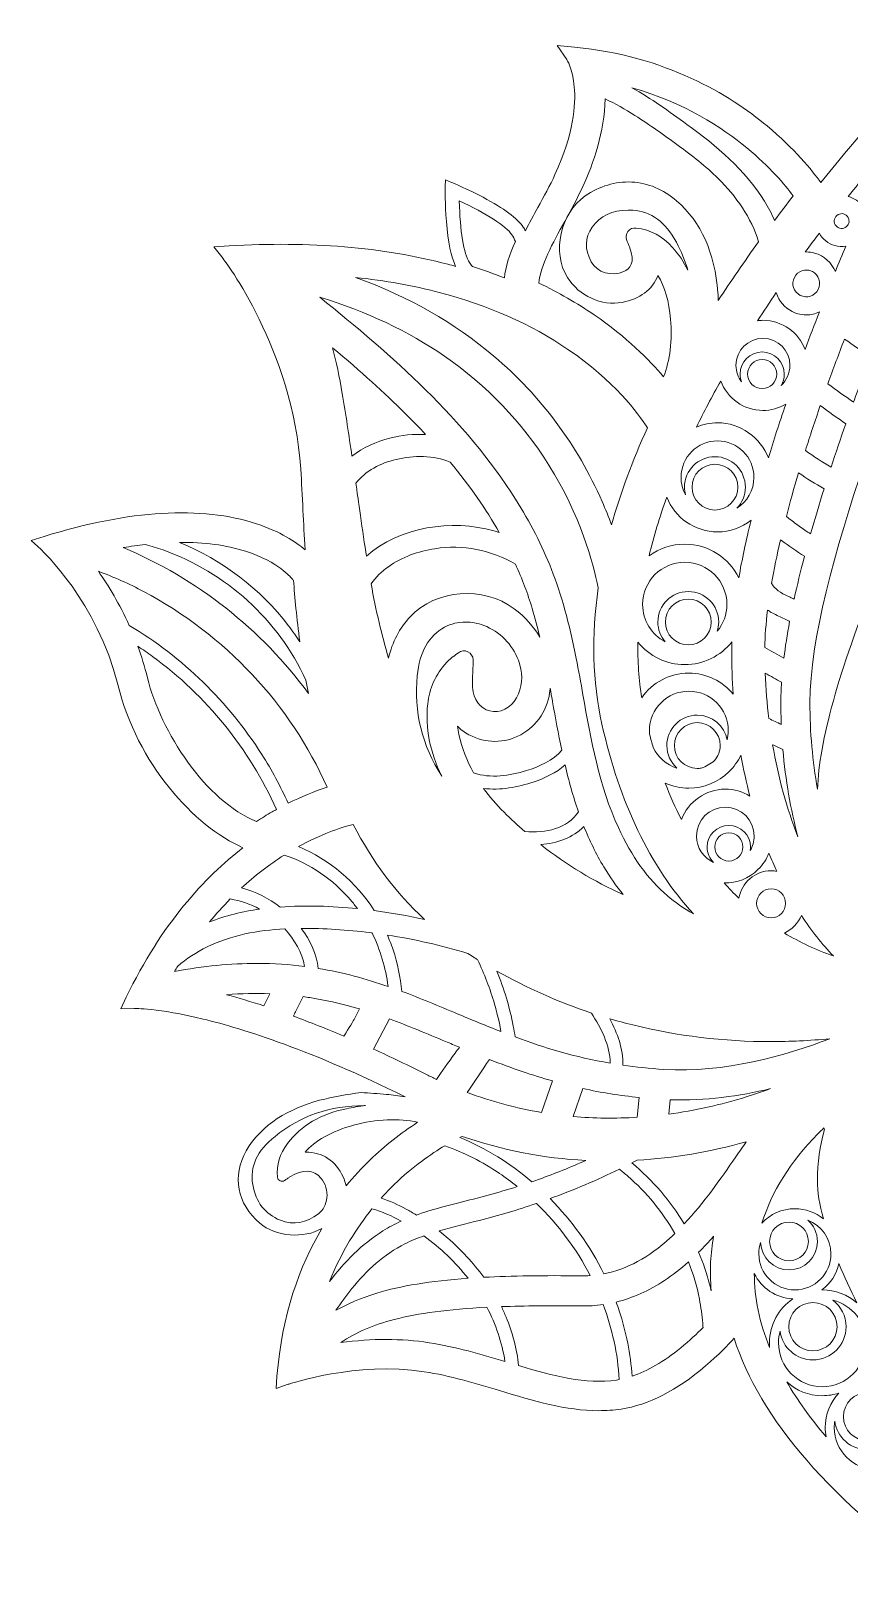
# Model space of a CAD drawing. Header units: millimetres. Extents: x -1177 to 2110, y 103 to 651.
# Drawn here: x 800 to 1084, y 112 to 649 of the extents above; entities that cross this region are included whole.
import ezdxf

# ---------------------------------------------------------------- set-up
doc = ezdxf.new("R2010")
doc.units = ezdxf.units.MM
doc.header["$MEASUREMENT"] = 0
doc.layers.add('Layer 5', color=7, linetype='Continuous')

msp = doc.modelspace()

# ---------------------------------------------------------------- linework, layer by layer
at = {"layer": 'Layer 5', "lineweight": 0}
for points, knots in [([(1430.83, 474.38), (1401.24, 483.54), (1376.53, 485.01), (1357.38, 478.74), (1349.21, 476.07), (1343.82, 472.49), (1340.6, 469.78), (1340.88, 474.47), (1341.09, 479.01), (1341.3, 483.34), (1341.55, 488.42), (1341.78, 493.22), (1342.07, 497.59), (1344.82, 539.12), (1368.72, 570.18), (1368.96, 570.49), (1368.96, 570.49), (1372.1, 574.5), (1372.1, 574.5), (1372.1, 574.5), (1366.8, 574.83), (1366.8, 574.83), (1339.03, 576.55), (1313.58, 574.43), (1291.15, 568.52), (1290.21, 568.27), (1289.27, 568.01), (1288.33, 567.75), (1289.82, 571.02), (1290.65, 576.42), (1290.8, 583.84), (1290.93, 589.98), (1290.54, 595.27), (1290.49, 595.86), (1290.49, 595.86), (1290.31, 598.21), (1290.31, 598.21), (1290.31, 598.21), (1288.18, 597.19), (1288.18, 597.19), (1287.66, 596.93), (1282.89, 594.63), (1277.63, 591.44), (1270.62, 587.18), (1266.14, 583.44), (1264.35, 580.32), (1264.33, 580.28), (1264.31, 580.25), (1264.29, 580.21), (1262.95, 582.84), (1261.5, 585.48), (1260.06, 588.09), (1257.98, 591.88), (1255.83, 595.79), (1254.12, 599.52), (1247.65, 613.67), (1246.91, 623.79), (1247.42, 629.78), (1247.98, 636.2), (1250.05, 639.36), (1250.06, 639.37), (1250.06, 639.37), (1253.4, 644.16), (1253.4, 644.16), (1253.4, 644.16), (1247.32, 643.59), (1247.32, 643.59), (1215.8, 640.62), (1193.69, 627.13), (1180.7, 616.34), (1171.23, 608.48), (1165.16, 600.98), (1162.11, 596.76), (1151.02, 610.61), (1140.46, 622.75), (1131.92, 632.56), (1127.89, 637.19), (1117.97, 649.17), (1117.89, 649.07), (1117.81, 649.17), (1107.9, 637.19), (1103.86, 632.56), (1095.33, 622.75), (1084.77, 610.61), (1073.68, 596.76), (1070.62, 600.98), (1064.55, 608.48), (1055.09, 616.34), (1042.09, 627.13), (1019.99, 640.62), (988.46, 643.59), (988.46, 643.59), (982.39, 644.16), (982.39, 644.16), (982.39, 644.16), (985.73, 639.37), (985.73, 639.37), (985.73, 639.36), (987.81, 636.2), (988.36, 629.78), (988.88, 623.79), (988.14, 613.67), (981.66, 599.52), (979.95, 595.79), (977.8, 591.88), (975.72, 588.09), (974.27, 585.45), (972.8, 582.79), (971.46, 580.13), (971.22, 580.54), (970.98, 580.96), (970.71, 581.36), (968.73, 584.37), (964.05, 587.84), (956.79, 591.68), (951.37, 594.55), (946.46, 596.58), (945.92, 596.8), (945.92, 596.8), (943.74, 597.7), (943.74, 597.7), (943.74, 597.7), (943.7, 595.34), (943.7, 595.34), (943.68, 594.76), (943.6, 589.46), (944.09, 583.33), (944.66, 576.22), (945.74, 571.01), (947.31, 567.79), (946.42, 568.04), (945.53, 568.28), (944.63, 568.52), (922.21, 574.43), (896.76, 576.55), (868.99, 574.83), (868.99, 574.83), (863.69, 574.5), (863.69, 574.5), (863.69, 574.5), (866.82, 570.49), (866.82, 570.49), (867.06, 570.18), (890.96, 539.12), (893.71, 497.59), (894, 493.22), (894.24, 488.42), (894.48, 483.34), (894.69, 479.01), (894.91, 474.47), (895.18, 469.78), (891.96, 472.49), (886.57, 476.07), (878.4, 478.74), (859.26, 485.01), (834.55, 483.54), (804.96, 474.38), (804.96, 474.38), (800.39, 472.96), (800.39, 472.96), (800.39, 472.96), (803.84, 469.82), (803.84, 469.82), (804.03, 469.65), (823.38, 451.68), (830.39, 423.14), (837.1, 395.79), (856.85, 374.01), (873.72, 366.7), (860.57, 356.55), (845.51, 340.37), (833.35, 314.96), (833.35, 314.96), (831.44, 310.96), (831.44, 310.96), (831.44, 310.96), (836.12, 311.11), (836.12, 311.11), (836.19, 311.1), (844.14, 311.28), (859.9, 307.45), (874.08, 304.01), (897.61, 296.55), (929.78, 280.52), (927.67, 280.93), (925.53, 281.18), (923.43, 281.37), (920.48, 281.65), (917.51, 281.78), (914.56, 282.05), (909.73, 281.24), (904.87, 280.62), (900.24, 279.33), (889.57, 276.36), (880.33, 271.29), (874.83, 261.82), (869.81, 253.19), (871.69, 243.56), (879.51, 236.85), (885.07, 232.09), (894.73, 231.45), (901, 234.97), (893.4, 222.04), (887.15, 205.23), (885.48, 183.86), (885.48, 183.86), (885.15, 179.63), (885.15, 179.63), (885.15, 179.63), (889.41, 181.1), (889.41, 181.1), (889.64, 181.18), (913.12, 189.12), (936.43, 185.47), (945.42, 184.07), (954.11, 181.44), (962.51, 178.91), (974.26, 175.36), (985.48, 171.98), (996.8, 171.98), (999.38, 171.98), (1001.98, 172.15), (1004.58, 172.55), (1014.02, 173.96), (1023.85, 178.98), (1033.81, 187.45), (1038.21, 191.19), (1041.6, 194.74), (1043.66, 197.05), (1052.41, 169.27), (1077.25, 140.67), (1117.86, 111.71), (1117.86, 111.71), (1117.89, 111.74), (1117.89, 111.74), (1117.89, 111.74), (1117.92, 111.71), (1117.92, 111.71), (1158.54, 140.67), (1183.38, 169.27), (1192.12, 197.05), (1194.18, 194.74), (1197.58, 191.19), (1201.97, 187.45), (1211.93, 178.98), (1221.77, 173.96), (1231.2, 172.55), (1233.81, 172.15), (1236.4, 171.98), (1238.99, 171.98), (1250.31, 171.98), (1261.53, 175.36), (1273.28, 178.91), (1281.68, 181.44), (1290.36, 184.07), (1299.36, 185.47), (1322.67, 189.12), (1346.15, 181.18), (1346.38, 181.1), (1346.38, 181.1), (1350.63, 179.63), (1350.63, 179.63), (1350.63, 179.63), (1350.3, 183.86), (1350.3, 183.86), (1348.66, 204.9), (1342.58, 221.52), (1335.15, 234.37), (1341.39, 231.55), (1350.21, 232.38), (1355.42, 236.85), (1363.24, 243.56), (1365.13, 253.19), (1360.11, 261.82), (1354.6, 271.29), (1345.36, 276.36), (1334.69, 279.33), (1330.06, 280.62), (1325.21, 281.24), (1320.38, 282.05), (1317.43, 281.78), (1314.46, 281.65), (1311.51, 281.37), (1309.85, 281.22), (1308.16, 281.03), (1306.49, 280.76), (1338.41, 296.62), (1361.77, 304.03), (1375.89, 307.45), (1391.64, 311.28), (1399.6, 311.1), (1399.67, 311.11), (1399.67, 311.11), (1404.35, 310.96), (1404.35, 310.96), (1404.35, 310.96), (1402.43, 314.96), (1402.43, 314.96), (1390.27, 340.37), (1375.21, 356.55), (1362.07, 366.7), (1378.94, 374.01), (1398.69, 395.79), (1405.4, 423.14), (1412.4, 451.68), (1431.76, 469.65), (1431.95, 469.82), (1431.95, 469.82), (1435.39, 472.96), (1435.39, 472.96), (1435.39, 472.96), (1430.83, 474.38), (1430.83, 474.38)], [0, 0, 0, 0, 1, 1, 1, 2, 2, 2, 3, 3, 3, 4, 4, 4, 5, 5, 5, 6, 6, 6, 7, 7, 7, 8, 8, 8, 9, 9, 9, 10, 10, 10, 11, 11, 11, 12, 12, 12, 13, 13, 13, 14, 14, 14, 15, 15, 15, 16, 16, 16, 17, 17, 17, 18, 18, 18, 19, 19, 19, 20, 20, 20, 21, 21, 21, 22, 22, 22, 23, 23, 23, 24, 24, 24, 25, 25, 25, 26, 26, 26, 27, 27, 27, 28, 28, 28, 29, 29, 29, 30, 30, 30, 31, 31, 31, 32, 32, 32, 33, 33, 33, 34, 34, 34, 35, 35, 35, 36, 36, 36, 37, 37, 37, 38, 38, 38, 39, 39, 39, 40, 40, 40, 41, 41, 41, 42, 42, 42, 43, 43, 43, 44, 44, 44, 45, 45, 45, 46, 46, 46, 47, 47, 47, 48, 48, 48, 49, 49, 49, 50, 50, 50, 51, 51, 51, 52, 52, 52, 53, 53, 53, 54, 54, 54, 55, 55, 55, 56, 56, 56, 57, 57, 57, 58, 58, 58, 59, 59, 59, 60, 60, 60, 61, 61, 61, 62, 62, 62, 63, 63, 63, 64, 64, 64, 65, 65, 65, 66, 66, 66, 67, 67, 67, 68, 68, 68, 69, 69, 69, 70, 70, 70, 71, 71, 71, 72, 72, 72, 73, 73, 73, 74, 74, 74, 75, 75, 75, 76, 76, 76, 77, 77, 77, 78, 78, 78, 79, 79, 79, 80, 80, 80, 81, 81, 81, 82, 82, 82, 83, 83, 83, 84, 84, 84, 85, 85, 85, 86, 86, 86, 87, 87, 87, 88, 88, 88, 89, 89, 89, 90, 90, 90, 91, 91, 91, 92, 92, 92, 93, 93, 93, 94, 94, 94, 95, 95, 95, 96, 96, 96, 97, 97, 97, 98, 98, 98, 99, 99, 99, 100, 100, 100, 101, 101, 101, 102, 102, 102, 103, 103, 103, 104, 104, 104, 104]), ([(1048.07, 608.78), (1055.95, 602.26), (1061.31, 595.9), (1064.12, 592.2), (1061.89, 589.32), (1059.73, 586.49), (1057.62, 583.69), (1056.63, 585.99), (1055.47, 588.21), (1054.17, 590.33), (1047.44, 601.24), (1037.58, 609.47), (1027.29, 616.9), (1021.18, 621.31), (1014.95, 625.87), (1008.3, 629.59), (1026.37, 624.44), (1039.64, 615.75), (1048.07, 608.78)], [0, 0, 0, 0, 1, 1, 1, 2, 2, 2, 3, 3, 3, 4, 4, 4, 5, 5, 5, 6, 6, 6, 6]), ([(985.04, 583.34), (987.21, 587.28), (989.45, 591.35), (991.31, 595.42), (994.95, 603.37), (998.83, 614.42), (999.02, 625.69), (1002.59, 624.07), (1006.01, 622.13), (1009.34, 619.99), (1014.45, 616.72), (1019.4, 613.19), (1024.29, 609.61), (1029.13, 606.08), (1033.88, 602.38), (1038.14, 598.16), (1044.39, 591.96), (1049.62, 584.64), (1052.15, 576.28), (1047.14, 569.37), (1042.51, 562.64), (1038.19, 556), (1038.17, 556.93), (1038.12, 557.81), (1038.05, 558.66), (1036.99, 572.57), (1032.3, 582.97), (1023.73, 590.46), (1019.2, 594.42), (1013.84, 596.66), (1008.21, 596.94), (1002.62, 597.22), (997.05, 595.56), (992.11, 592.13), (983.56, 586.2), (980.57, 572.51), (985.96, 563.97), (990.02, 557.54), (997.82, 553.99), (1004.93, 555.34), (1011.08, 556.5), (1015.3, 559.69), (1017.31, 564.63), (1019.6, 560.88), (1021.17, 555.55), (1021.7, 549.49), (1022.33, 542.3), (1021.45, 535.2), (1019.28, 529.59), (1014.3, 535.43), (1006.42, 543.35), (995.2, 551.03), (989.31, 555.07), (982.9, 558.75), (976.13, 562.01), (976.59, 567.98), (980.88, 575.78), (985.04, 583.34)], [0, 0, 0, 0, 1, 1, 1, 2, 2, 2, 3, 3, 3, 4, 4, 4, 5, 5, 5, 6, 6, 6, 7, 7, 7, 8, 8, 8, 9, 9, 9, 10, 10, 10, 11, 11, 11, 12, 12, 12, 13, 13, 13, 14, 14, 14, 15, 15, 15, 16, 16, 16, 17, 17, 17, 18, 18, 18, 19, 19, 19, 19]), ([(1096.84, 608.52), (1093.84, 601.83), (1090.91, 595.15), (1088.07, 588.53), (1086.9, 590.2), (1085.21, 591.4), (1083.22, 591.95), (1083.2, 591.96), (1083.17, 591.97), (1083.15, 591.97), (1088.01, 598.01), (1092.66, 603.6), (1096.84, 608.52)], [0, 0, 0, 0, 1, 1, 1, 2, 2, 2, 3, 3, 3, 4, 4, 4, 4]), ([(966.72, 578.73), (967.2, 578), (967.62, 577.22), (967.97, 576.42), (965.81, 571.59), (964.58, 567.52), (964.16, 563.8), (960.56, 565.22), (956.85, 566.52), (953.12, 567.7), (952.74, 568.15), (952.39, 568.62), (952.08, 569.1), (950.13, 572.06), (948.81, 580.11), (948.55, 590.41), (957.91, 586.09), (964.78, 581.69), (966.72, 578.73)], [0, 0, 0, 0, 1, 1, 1, 2, 2, 2, 3, 3, 3, 4, 4, 4, 5, 5, 5, 6, 6, 6, 6]), ([(1006.53, 576.71), (1006.72, 576.28), (1006.87, 575.93), (1007.01, 575.64), (1007.21, 575.18), (1007.35, 574.87), (1007.45, 574.59), (1009.67, 568.83), (1007.55, 566.96), (1005.46, 565.99), (1001.48, 564.12), (996.12, 565.7), (994.22, 569.3), (991.86, 573.76), (991.97, 577.69), (994.54, 581.31), (997.34, 585.26), (1001.51, 587.25), (1006.96, 587.25), (1007.48, 587.25), (1008.02, 587.23), (1008.56, 587.2), (1014.97, 586.77), (1019.92, 583.14), (1023.68, 576.12), (1025.39, 572.94), (1026.71, 569.74), (1027.65, 566.49), (1026.27, 569.31), (1024.5, 571.93), (1022.35, 574.33), (1018.85, 578.22), (1014.87, 580.35), (1009.82, 581.05), (1008.71, 581.2), (1007.58, 580.73), (1006.91, 579.84), (1006.23, 578.94), (1006.08, 577.74), (1006.53, 576.71)], [0, 0, 0, 0, 1, 1, 1, 2, 2, 2, 3, 3, 3, 4, 4, 4, 5, 5, 5, 6, 6, 6, 7, 7, 7, 8, 8, 8, 9, 9, 9, 10, 10, 10, 11, 11, 11, 12, 12, 12, 13, 13, 13, 13]), ([(1078.4, 584.15), (1078.58, 584.8), (1079.01, 585.35), (1079.61, 585.69), (1079.61, 585.69), (1079.61, 585.69), (1079.61, 585.69), (1080.2, 586.02), (1080.9, 586.11), (1081.55, 585.93), (1082.21, 585.75), (1082.76, 585.32), (1083.09, 584.72), (1083.43, 584.13), (1083.52, 583.44), (1083.33, 582.78), (1082.96, 581.42), (1081.54, 580.62), (1080.18, 581), (1078.82, 581.37), (1078.02, 582.79), (1078.4, 584.15)], [0, 0, 0, 0, 1, 1, 1, 2, 2, 2, 3, 3, 3, 4, 4, 4, 5, 5, 5, 6, 6, 6, 7, 7, 7, 7]), ([(1073.15, 579.22), (1074.27, 577.17), (1076.18, 575.62), (1078.52, 574.97), (1079.74, 574.63), (1081.03, 574.56), (1082.28, 574.77), (1081.05, 571.81), (1079.85, 568.88), (1078.69, 566), (1077.46, 569), (1074.9, 571.43), (1071.53, 572.37), (1070.57, 572.63), (1069.6, 572.76), (1068.62, 572.76), (1068.51, 572.76), (1068.4, 572.76), (1068.29, 572.76), (1069.88, 574.91), (1071.51, 577.07), (1073.15, 579.22)], [0, 0, 0, 0, 1, 1, 1, 2, 2, 2, 3, 3, 3, 4, 4, 4, 5, 5, 5, 6, 6, 6, 7, 7, 7, 7]), ([(1165.36, 416.93), (1165.36, 407.66), (1164.61, 398.44), (1163.16, 389.63), (1162.04, 405.87), (1155.29, 429.48), (1143.07, 459.92), (1133.31, 484.22), (1123.46, 504.21), (1123.04, 505.06), (1123.04, 505.06), (1120.71, 509.77), (1120.71, 509.77), (1120.18, 510.84), (1119.11, 511.5), (1117.91, 511.5), (1116.71, 511.5), (1115.64, 510.84), (1115.11, 509.77), (1115.11, 509.77), (1112.78, 505.06), (1112.78, 505.06), (1112.68, 504.85), (1102.65, 484.57), (1092.75, 459.92), (1079.85, 427.81), (1073.06, 403.3), (1072.53, 387.01), (1070.78, 396.59), (1069.88, 406.71), (1069.88, 416.93), (1069.88, 459.54), (1104.7, 544.16), (1117.62, 574.09), (1130.54, 544.16), (1165.36, 459.54), (1165.36, 416.93)], [0, 0, 0, 0, 1, 1, 1, 2, 2, 2, 3, 3, 3, 4, 4, 4, 5, 5, 5, 6, 6, 6, 7, 7, 7, 8, 8, 8, 9, 9, 9, 10, 10, 10, 11, 11, 11, 12, 12, 12, 12]), ([(1066.35, 565.91), (1067.05, 566.3), (1067.83, 566.51), (1068.62, 566.51), (1069.04, 566.51), (1069.45, 566.45), (1069.86, 566.34), (1072.32, 565.66), (1073.77, 563.11), (1073.09, 560.65), (1072.4, 558.19), (1069.85, 556.75), (1067.39, 557.43), (1066.2, 557.76), (1065.21, 558.53), (1064.6, 559.61), (1064.6, 559.61), (1064.6, 559.61), (1064.6, 559.61), (1063.99, 560.68), (1063.84, 561.93), (1064.17, 563.12), (1064.5, 564.31), (1065.27, 565.3), (1066.35, 565.91)], [0, 0, 0, 0, 1, 1, 1, 2, 2, 2, 3, 3, 3, 4, 4, 4, 5, 5, 5, 6, 6, 6, 7, 7, 7, 8, 8, 8, 8]), ([(941.62, 558.79), (958.42, 554.4), (973.41, 547.76), (986.16, 539.08), (1002.13, 528.23), (1010.48, 516.96), (1013.68, 511.96), (1008.46, 500.53), (1004.29, 489.24), (1001.25, 478.33), (1000.25, 481.05), (999.16, 483.76), (998, 486.41), (989.38, 506.04), (976.79, 522.97), (960.56, 536.72), (946.98, 548.23), (930.91, 557.37), (912.67, 563.96), (922.86, 562.9), (932.55, 561.16), (941.62, 558.79)], [0, 0, 0, 0, 1, 1, 1, 2, 2, 2, 3, 3, 3, 4, 4, 4, 5, 5, 5, 6, 6, 6, 7, 7, 7, 7]), ([(943.46, 536.71), (958.1, 526.6), (970.24, 513.93), (979.55, 499.07), (990.46, 481.65), (994.93, 465.11), (996.64, 456.63), (994.25, 440.04), (994.68, 424.17), (997.94, 409.46), (1003.94, 382.35), (1014.56, 360.3), (1029.56, 343.79), (1026.17, 345.79), (1023.21, 347.87), (1020.59, 350.08), (1013.92, 355.71), (1008.21, 363.64), (1003.61, 373.65), (996.97, 388.12), (994.12, 404.11), (991.36, 419.57), (990.62, 423.71), (989.85, 427.99), (989.03, 432.18), (986.61, 444.44), (983.89, 454.22), (980.45, 462.97), (977.24, 471.16), (973.06, 479.33), (968.03, 487.27), (950.51, 514.91), (925.32, 537), (900.31, 557.09), (916.46, 552.2), (930.95, 545.36), (943.46, 536.71)], [0, 0, 0, 0, 1, 1, 1, 2, 2, 2, 3, 3, 3, 4, 4, 4, 5, 5, 5, 6, 6, 6, 7, 7, 7, 8, 8, 8, 9, 9, 9, 10, 10, 10, 11, 11, 11, 12, 12, 12, 12]), ([(1068.23, 539.01), (1066.01, 544.91), (1060.3, 549.12), (1053.64, 549.12), (1052.99, 549.12), (1052.36, 549.08), (1051.73, 549), (1053.82, 552.22), (1056, 555.46), (1058.23, 558.7), (1058.46, 557.95), (1058.77, 557.22), (1059.16, 556.53), (1060.6, 554), (1062.93, 552.18), (1065.73, 551.4), (1066.67, 551.14), (1067.65, 551.01), (1068.62, 551.01), (1068.62, 551.01), (1068.62, 551.01), (1068.63, 551.01), (1070.22, 551.01), (1071.76, 551.36), (1073.15, 552), (1071.44, 547.58), (1069.8, 543.24), (1068.23, 539.01)], [0, 0, 0, 0, 1, 1, 1, 2, 2, 2, 3, 3, 3, 4, 4, 4, 5, 5, 5, 6, 6, 6, 7, 7, 7, 8, 8, 8, 9, 9, 9, 9]), ([(1053.64, 542.87), (1058.78, 542.87), (1062.97, 538.68), (1062.97, 533.53), (1062.97, 530.8), (1061.79, 528.34), (1059.92, 526.63), (1060.6, 527.77), (1061, 529.11), (1061, 530.53), (1061, 534.74), (1057.58, 538.17), (1053.36, 538.17), (1049.15, 538.17), (1045.72, 534.74), (1045.72, 530.53), (1045.72, 529.6), (1045.9, 528.71), (1046.21, 527.89), (1045.01, 529.46), (1044.3, 531.41), (1044.3, 533.53), (1044.3, 538.68), (1048.49, 542.87), (1053.64, 542.87)], [0, 0, 0, 0, 1, 1, 1, 2, 2, 2, 3, 3, 3, 4, 4, 4, 5, 5, 5, 6, 6, 6, 7, 7, 7, 8, 8, 8, 8]), ([(924.58, 508.37), (919.87, 507.18), (915.27, 505.1), (911.42, 502.14), (910.38, 509.33), (909.28, 516.58), (908.08, 523.74), (907.1, 529.6), (905.98, 534.84), (904.69, 539.61), (914.59, 531.35), (922.66, 524.07), (929.86, 516.92), (932.31, 514.48), (934.67, 512.05), (936.92, 509.64), (932.76, 509.84), (928.55, 509.37), (924.58, 508.37)], [0, 0, 0, 0, 1, 1, 1, 2, 2, 2, 3, 3, 3, 4, 4, 4, 5, 5, 5, 6, 6, 6, 6]), ([(1090.75, 536.41), (1089.12, 532.11), (1087.45, 527.66), (1085.79, 523.11), (1085.51, 522.34), (1085.24, 521.59), (1084.97, 520.83), (1081.98, 522.88), (1079.03, 525.01), (1076.14, 527.21), (1077.93, 532.22), (1079.83, 537.37), (1081.84, 542.64), (1084.81, 540.56), (1087.78, 538.49), (1090.75, 536.41)], [0, 0, 0, 0, 1, 1, 1, 2, 2, 2, 3, 3, 3, 4, 4, 4, 5, 5, 5, 5]), ([(1058.4, 530.53), (1058.4, 527.76), (1056.14, 525.5), (1053.36, 525.5), (1050.59, 525.5), (1048.33, 527.76), (1048.33, 530.53), (1048.33, 533.31), (1050.59, 535.57), (1053.36, 535.57), (1056.14, 535.57), (1058.4, 533.31), (1058.4, 530.53)], [0, 0, 0, 0, 1, 1, 1, 2, 2, 2, 3, 3, 3, 4, 4, 4, 4]), ([(1053.64, 517.94), (1056.42, 517.94), (1059.14, 518.71), (1061.5, 520.09), (1059.32, 513.68), (1057.31, 507.48), (1055.51, 501.54), (1052.78, 508.62), (1045.89, 513.67), (1037.9, 513.67), (1035.4, 513.67), (1032.93, 513.17), (1030.64, 512.21), (1033.2, 517.44), (1036, 522.77), (1039.03, 528.13), (1041.25, 522.18), (1047.03, 517.94), (1053.64, 517.94)], [0, 0, 0, 0, 1, 1, 1, 2, 2, 2, 3, 3, 3, 4, 4, 4, 5, 5, 5, 6, 6, 6, 6]), ([(1082.31, 513.37), (1080.49, 508.2), (1078.79, 503.18), (1077.19, 498.32), (1074.15, 500.09), (1071.19, 502.01), (1068.33, 504.06), (1069.92, 509.08), (1071.63, 514.28), (1073.48, 519.63), (1076.37, 517.47), (1079.32, 515.39), (1082.31, 513.37)], [0, 0, 0, 0, 1, 1, 1, 2, 2, 2, 3, 3, 3, 4, 4, 4, 4]), ([(1037.9, 507.42), (1044.85, 507.42), (1050.51, 501.76), (1050.51, 494.81), (1050.51, 490.32), (1048.15, 486.37), (1044.61, 484.14), (1046.42, 486.03), (1047.55, 488.6), (1047.55, 491.43), (1047.55, 497.23), (1042.82, 501.95), (1037.02, 501.95), (1031.22, 501.95), (1026.49, 497.23), (1026.49, 491.43), (1026.49, 490.51), (1026.61, 489.63), (1026.83, 488.78), (1025.85, 490.57), (1025.29, 492.63), (1025.29, 494.81), (1025.29, 501.76), (1030.95, 507.42), (1037.9, 507.42)], [0, 0, 0, 0, 1, 1, 1, 2, 2, 2, 3, 3, 3, 4, 4, 4, 5, 5, 5, 6, 6, 6, 7, 7, 7, 8, 8, 8, 8]), ([(960.57, 476.29), (945.98, 480.41), (927.79, 477.76), (916.43, 467.6), (915.29, 475.04), (913.17, 489.97), (913.17, 489.97), (913.03, 490.91), (912.9, 491.86), (912.76, 492.81), (916.13, 497.04), (921.29, 499.73), (926.7, 501), (932.88, 502.46), (939.59, 502.54), (945.4, 500.04), (952.19, 491.88), (957.82, 483.82), (962.41, 475.73), (961.8, 475.93), (961.19, 476.12), (960.57, 476.29)], [0, 0, 0, 0, 1, 1, 1, 2, 2, 2, 3, 3, 3, 4, 4, 4, 5, 5, 5, 6, 6, 6, 7, 7, 7, 7]), ([(1037.02, 483.5), (1032.65, 483.5), (1029.1, 487.06), (1029.1, 491.43), (1029.1, 495.79), (1032.65, 499.35), (1037.02, 499.35), (1041.39, 499.35), (1044.94, 495.79), (1044.94, 491.43), (1044.94, 487.06), (1041.39, 483.5), (1037.02, 483.5)], [0, 0, 0, 0, 1, 1, 1, 2, 2, 2, 3, 3, 3, 4, 4, 4, 4]), ([(1061.73, 481.3), (1062.98, 486.11), (1064.39, 491.14), (1065.96, 496.37), (1068.82, 494.41), (1071.77, 492.58), (1074.8, 490.89), (1073.1, 485.47), (1071.53, 480.25), (1070.12, 475.24), (1068.79, 476.1), (1067.48, 477), (1066.2, 477.92), (1064.87, 478.88), (1063.55, 479.87), (1062.27, 480.89), (1062.12, 481.01), (1061.94, 481.14), (1061.73, 481.3)], [0, 0, 0, 0, 1, 1, 1, 2, 2, 2, 3, 3, 3, 4, 4, 4, 5, 5, 5, 6, 6, 6, 6]), ([(1037.9, 475.95), (1042.2, 475.95), (1046.25, 477.38), (1049.51, 479.94), (1047.77, 472.88), (1046.35, 466.23), (1045.29, 460.05), (1041.89, 467), (1034.76, 471.68), (1026.58, 471.68), (1022.08, 471.68), (1017.79, 470.24), (1014.25, 467.63), (1015.81, 474.25), (1017.85, 481.06), (1020.34, 487.98), (1023.1, 480.94), (1030.02, 475.95), (1037.9, 475.95)], [0, 0, 0, 0, 1, 1, 1, 2, 2, 2, 3, 3, 3, 4, 4, 4, 5, 5, 5, 6, 6, 6, 6]), ([(1068.01, 467.5), (1066.65, 462.33), (1065.46, 457.39), (1064.44, 452.69), (1063.96, 452.9), (1063.5, 453.11), (1063.06, 453.31), (1060.9, 454.33), (1058.26, 455.51), (1056.96, 457.61), (1056.85, 457.78), (1056.73, 457.95), (1056.61, 458.11), (1057.43, 462.84), (1058.47, 467.87), (1059.72, 473.2), (1059.82, 473.12), (1059.92, 473.04), (1060.02, 472.97), (1062.6, 471.02), (1065.27, 469.21), (1068.01, 467.5)], [0, 0, 0, 0, 1, 1, 1, 2, 2, 2, 3, 3, 3, 4, 4, 4, 5, 5, 5, 6, 6, 6, 7, 7, 7, 7]), ([(839.94, 471.58), (842, 471.02), (844.04, 470.39), (846.06, 469.68), (867.71, 462.01), (886.02, 445.56), (895.51, 424.62), (895.8, 423.09), (896.1, 421.56), (896.42, 420.01), (880.11, 442.24), (857.65, 459.92), (832.27, 470.51), (834.89, 470.94), (837.45, 471.29), (839.94, 471.58)], [0, 0, 0, 0, 1, 1, 1, 2, 2, 2, 3, 3, 3, 4, 4, 4, 5, 5, 5, 5]), ([(874.57, 469.28), (880.42, 467.42), (884.44, 464.99), (886.78, 463.27), (889.19, 461.5), (890.37, 460.11), (890.49, 459.97), (890.7, 459.69), (890.94, 459.43), (891.2, 459.21), (891.65, 453.33), (892.29, 446.03), (893.39, 437.92), (892.16, 439.82), (890.86, 441.67), (889.49, 443.47), (879.74, 456.22), (866.55, 466.23), (851.75, 472.32), (860.27, 472.4), (867.91, 471.39), (874.57, 469.28)], [0, 0, 0, 0, 1, 1, 1, 2, 2, 2, 3, 3, 3, 4, 4, 4, 5, 5, 5, 6, 6, 6, 7, 7, 7, 7]), ([(967.56, 449.38), (956.93, 457.34), (940.47, 456.08), (931.6, 446.61), (927.85, 442.61), (925.37, 437.88), (924.1, 432.25), (921.75, 440.18), (919.74, 448.69), (918.04, 457.97), (919.67, 460.23), (921.68, 462.22), (924.04, 463.9), (928.76, 467.27), (934.47, 469.25), (940.16, 470.13), (949.73, 471.62), (959.65, 469.7), (967.96, 464.83), (970.3, 459.7), (972.25, 454.55), (973.79, 449.44), (974.77, 446.17), (975.64, 442.85), (976.43, 439.5), (974.35, 443.21), (971.39, 446.51), (967.56, 449.38)], [0, 0, 0, 0, 1, 1, 1, 2, 2, 2, 3, 3, 3, 4, 4, 4, 5, 5, 5, 6, 6, 6, 7, 7, 7, 8, 8, 8, 9, 9, 9, 9]), ([(823.68, 462.33), (829.13, 460.3), (834.37, 457.95), (839.31, 455.33), (867.59, 440.33), (890.09, 416.33), (902.82, 387.62), (898.32, 386.15), (893.81, 384.28), (889.35, 382.06), (886.71, 387.91), (883.67, 393.58), (880.22, 398.99), (868.64, 417.17), (852.89, 432.58), (834.37, 443.58), (831.03, 450.99), (827.2, 457.3), (823.68, 462.33)], [0, 0, 0, 0, 1, 1, 1, 2, 2, 2, 3, 3, 3, 4, 4, 4, 5, 5, 5, 6, 6, 6, 6]), ([(1026.58, 465.43), (1034.62, 465.43), (1041.16, 458.89), (1041.16, 450.85), (1041.16, 447.34), (1039.91, 444.11), (1037.83, 441.59), (1038.15, 442.59), (1038.32, 443.66), (1038.32, 444.77), (1038.32, 450.58), (1033.6, 455.3), (1027.8, 455.3), (1021.99, 455.3), (1017.27, 450.58), (1017.27, 444.77), (1017.27, 442.17), (1018.22, 439.8), (1019.79, 437.96), (1015.16, 440.4), (1012, 445.26), (1012, 450.85), (1012, 458.89), (1018.54, 465.43), (1026.58, 465.43)], [0, 0, 0, 0, 1, 1, 1, 2, 2, 2, 3, 3, 3, 4, 4, 4, 5, 5, 5, 6, 6, 6, 7, 7, 7, 8, 8, 8, 8]), ([(1035.72, 444.77), (1035.72, 440.41), (1032.16, 436.85), (1027.8, 436.85), (1023.43, 436.85), (1019.87, 440.41), (1019.87, 444.77), (1019.87, 449.14), (1023.43, 452.69), (1027.8, 452.69), (1032.16, 452.69), (1035.72, 449.14), (1035.72, 444.77)], [0, 0, 0, 0, 1, 1, 1, 2, 2, 2, 3, 3, 3, 4, 4, 4, 4]), ([(1060.56, 446.07), (1061.22, 445.76), (1061.88, 445.47), (1062.53, 445.15), (1062.63, 445.1), (1062.75, 445.02), (1062.86, 444.94), (1062.02, 440.45), (1061.36, 436.21), (1060.87, 432.21), (1058.68, 433.45), (1056.48, 434.68), (1054.29, 435.91), (1054.34, 439.87), (1054.66, 444.2), (1055.24, 448.9), (1055.65, 448.63), (1056.07, 448.36), (1056.51, 448.11), (1057.83, 447.37), (1059.2, 446.72), (1060.56, 446.07)], [0, 0, 0, 0, 1, 1, 1, 2, 2, 2, 3, 3, 3, 4, 4, 4, 5, 5, 5, 6, 6, 6, 7, 7, 7, 7]), ([(942.49, 391.46), (935.63, 402.11), (932.79, 413.75), (934.02, 426.14), (934.84, 434.47), (937.95, 439.98), (943.5, 442.98), (945.71, 444.17), (948.13, 444.77), (950.71, 444.77), (952.8, 444.77), (954.93, 444.37), (957.03, 443.58), (962.5, 441.51), (966.98, 437.01), (969.01, 431.52), (970.52, 427.44), (970.54, 423.65), (969.07, 419.93), (967.51, 416), (964.01, 413.53), (960.39, 413.79), (956.9, 414.03), (954.08, 416.79), (953.37, 420.67), (953.02, 422.54), (953.12, 424.7), (953.22, 427.02), (953.26, 428.18), (953.32, 429.37), (953.32, 430.62), (953.32, 430.62), (953.32, 431.69), (953.32, 431.69), (953.32, 432.88), (952.63, 433.98), (951.56, 434.5), (950.49, 435.02), (949.19, 434.88), (948.26, 434.15), (948.26, 434.15), (947.42, 433.48), (947.42, 433.48), (947.22, 433.33), (947.01, 433.18), (946.78, 433.01), (946.78, 433.01), (946.73, 432.98), (946.73, 432.98), (946.02, 432.48), (945.05, 431.79), (944.22, 430.86), (940.39, 426.58), (938.17, 421.73), (937.63, 416.45), (936.76, 408.1), (938.35, 399.86), (942.49, 391.46)], [0, 0, 0, 0, 1, 1, 1, 2, 2, 2, 3, 3, 3, 4, 4, 4, 5, 5, 5, 6, 6, 6, 7, 7, 7, 8, 8, 8, 9, 9, 9, 10, 10, 10, 11, 11, 11, 12, 12, 12, 13, 13, 13, 14, 14, 14, 15, 15, 15, 16, 16, 16, 17, 17, 17, 18, 18, 18, 19, 19, 19, 19]), ([(840.65, 425.48), (839.71, 429.31), (838.58, 432.95), (837.31, 436.41), (839.05, 435.26), (840.77, 434.07), (842.46, 432.84), (861.03, 419.28), (875.91, 400.91), (885.33, 379.94), (884.83, 379.66), (884.32, 379.39), (883.81, 379.1), (882.02, 378.07), (880.21, 376.96), (878.41, 375.78), (860.89, 382.76), (845.22, 406.84), (840.65, 425.48)], [0, 0, 0, 0, 1, 1, 1, 2, 2, 2, 3, 3, 3, 4, 4, 4, 5, 5, 5, 6, 6, 6, 6]), ([(1026.58, 430.02), (1033.06, 430.02), (1039, 433.01), (1042.87, 437.88), (1042.84, 436.81), (1042.82, 435.76), (1042.82, 434.73), (1042.82, 429.75), (1043, 424.75), (1043.36, 419.8), (1039.65, 424.29), (1034.05, 427.08), (1028, 427.08), (1021.35, 427.08), (1015.34, 423.85), (1011.68, 418.56), (1010.69, 424.76), (1010.25, 431.2), (1010.36, 437.8), (1014.26, 432.96), (1020.2, 430.02), (1026.58, 430.02)], [0, 0, 0, 0, 1, 1, 1, 2, 2, 2, 3, 3, 3, 4, 4, 4, 5, 5, 5, 6, 6, 6, 7, 7, 7, 7]), ([(1059.99, 409.34), (1058.55, 410.02), (1057.11, 410.69), (1055.66, 411.36), (1055.05, 416.51), (1054.63, 421.76), (1054.43, 427.08), (1056.31, 426.02), (1058.19, 424.96), (1060.07, 423.91), (1059.91, 421.47), (1059.83, 419.14), (1059.83, 416.93), (1059.83, 414.39), (1059.89, 411.86), (1059.99, 409.34)], [0, 0, 0, 0, 1, 1, 1, 2, 2, 2, 3, 3, 3, 4, 4, 4, 5, 5, 5, 5]), ([(971.82, 393.38), (966, 391.6), (959.38, 390.56), (953.52, 392.57), (951.17, 396.79), (949.48, 401.19), (948.45, 405.83), (948.23, 406.83), (948.05, 407.8), (947.93, 408.73), (949.03, 407.57), (950.32, 406.61), (951.89, 405.78), (957.64, 402.7), (964.2, 402.7), (969.87, 405.78), (975.62, 408.9), (979.4, 414.78), (979.97, 421.5), (979.98, 421.61), (979.99, 421.72), (980, 421.84), (980.26, 420.4), (980.51, 418.96), (980.77, 417.53), (980.77, 417.53), (980.84, 417.12), (980.84, 417.12), (981.81, 411.73), (982.81, 406.13), (984.02, 400.45), (981.21, 396.82), (975.87, 394.61), (971.82, 393.38)], [0, 0, 0, 0, 1, 1, 1, 2, 2, 2, 3, 3, 3, 4, 4, 4, 5, 5, 5, 6, 6, 6, 7, 7, 7, 8, 8, 8, 9, 9, 9, 10, 10, 10, 11, 11, 11, 11]), ([(1028, 420.83), (1035.52, 420.83), (1041.64, 414.72), (1041.64, 407.2), (1041.64, 406.09), (1041.5, 405.02), (1041.25, 403.98), (1040.34, 408.86), (1036.05, 412.57), (1030.91, 412.57), (1025.1, 412.57), (1020.38, 407.85), (1020.38, 402.04), (1020.38, 398.93), (1021.74, 396.13), (1023.89, 394.21), (1020.34, 395.34), (1017.32, 397.9), (1015.67, 401.37), (1015.25, 402.83), (1014.83, 404.36), (1014.42, 405.92), (1014.38, 406.35), (1014.36, 406.77), (1014.36, 407.2), (1014.36, 414.72), (1020.48, 420.83), (1028, 420.83)], [0, 0, 0, 0, 1, 1, 1, 2, 2, 2, 3, 3, 3, 4, 4, 4, 5, 5, 5, 6, 6, 6, 7, 7, 7, 8, 8, 8, 9, 9, 9, 9]), ([(1038.83, 402.04), (1038.83, 400.07), (1038.1, 398.27), (1036.91, 396.88), (1035.56, 395.72), (1033.99, 394.81), (1032.26, 394.24), (1031.82, 394.17), (1031.37, 394.12), (1030.91, 394.12), (1026.54, 394.12), (1022.99, 397.67), (1022.99, 402.04), (1022.99, 406.41), (1026.54, 409.96), (1030.91, 409.96), (1035.28, 409.96), (1038.83, 406.41), (1038.83, 402.04)], [0, 0, 0, 0, 1, 1, 1, 2, 2, 2, 3, 3, 3, 4, 4, 4, 5, 5, 5, 6, 6, 6, 6]), ([(1028, 387.31), (1033.19, 387.31), (1038.11, 389.31), (1041.85, 392.94), (1043.59, 394.63), (1044.98, 396.59), (1045.99, 398.72), (1046.86, 393.89), (1047.91, 389.15), (1049.13, 384.54), (1046.6, 386.11), (1043.67, 386.96), (1040.61, 386.96), (1033.77, 386.96), (1027.77, 382.58), (1025.43, 376.43), (1023.39, 380.42), (1021.51, 384.65), (1019.8, 389.07), (1022.36, 387.91), (1025.13, 387.31), (1028, 387.31)], [0, 0, 0, 0, 1, 1, 1, 2, 2, 2, 3, 3, 3, 4, 4, 4, 5, 5, 5, 6, 6, 6, 7, 7, 7, 7]), ([(1060.53, 400.68), (1061.43, 390.18), (1063.19, 380.01), (1065.76, 370.52), (1061.86, 380.3), (1058.91, 391.02), (1056.98, 402.34), (1058.16, 401.79), (1059.34, 401.24), (1060.53, 400.68)], [0, 0, 0, 0, 1, 1, 1, 2, 2, 2, 3, 3, 3, 3]), ([(971.24, 372.31), (968.8, 374.42), (966.41, 376.64), (964.08, 378.94), (961.35, 381.64), (958.97, 384.41), (956.92, 387.24), (962.74, 386.49), (968.78, 387.59), (974.43, 389.49), (978.17, 390.74), (982.12, 392.66), (985.17, 395.32), (986.44, 389.9), (987.94, 384.46), (989.81, 379.1), (986.02, 373.36), (978.51, 371.62), (971.24, 372.31)], [0, 0, 0, 0, 1, 1, 1, 2, 2, 2, 3, 3, 3, 4, 4, 4, 5, 5, 5, 6, 6, 6, 6]), ([(1040.61, 380.71), (1046.11, 380.71), (1050.58, 376.24), (1050.58, 370.74), (1050.58, 368.9), (1050.07, 367.17), (1049.19, 365.69), (1049.27, 366.1), (1049.31, 366.52), (1049.31, 366.96), (1049.31, 371.08), (1045.95, 374.44), (1041.83, 374.44), (1037.7, 374.44), (1034.34, 371.08), (1034.34, 366.96), (1034.34, 364.88), (1035.2, 362.99), (1036.58, 361.63), (1033.09, 363.18), (1030.64, 366.68), (1030.64, 370.74), (1030.64, 376.24), (1035.12, 380.71), (1040.61, 380.71)], [0, 0, 0, 0, 1, 1, 1, 2, 2, 2, 3, 3, 3, 4, 4, 4, 5, 5, 5, 6, 6, 6, 7, 7, 7, 8, 8, 8, 8]), ([(911.84, 374.77), (918.47, 361.96), (926.61, 351.09), (936.48, 341.92), (930.77, 343.16), (924.97, 344.2), (919.14, 344.97), (912.81, 354.8), (903.72, 362.62), (892.93, 367.09), (900.63, 371.34), (907.26, 373.59), (911.84, 374.77)], [0, 0, 0, 0, 1, 1, 1, 2, 2, 2, 3, 3, 3, 4, 4, 4, 4]), ([(976.75, 367.77), (982.49, 368.24), (987.95, 370.21), (991.69, 374.07), (993.61, 369.27), (995.87, 364.56), (998.58, 360.05), (1000.64, 356.63), (1002.89, 353.43), (1005.3, 350.49), (995.19, 355.01), (985.65, 360.79), (976.75, 367.77)], [0, 0, 0, 0, 1, 1, 1, 2, 2, 2, 3, 3, 3, 4, 4, 4, 4]), ([(1036.95, 366.96), (1036.95, 369.65), (1039.14, 371.84), (1041.83, 371.84), (1044.52, 371.84), (1046.71, 369.65), (1046.71, 366.96), (1046.71, 364.27), (1044.52, 362.08), (1041.83, 362.08), (1039.14, 362.08), (1036.95, 364.27), (1036.95, 366.96)], [0, 0, 0, 0, 1, 1, 1, 2, 2, 2, 3, 3, 3, 4, 4, 4, 4]), ([(887.99, 364.17), (896.9, 361.21), (904.94, 355.69), (911.02, 348.53), (911.82, 347.6), (912.58, 346.63), (913.31, 345.64), (904.41, 346.54), (895.45, 346.79), (886.61, 346.18), (882.63, 349.24), (878.07, 351.51), (873.23, 352.77), (877.66, 356.86), (882.57, 360.74), (887.99, 364.17)], [0, 0, 0, 0, 1, 1, 1, 2, 2, 2, 3, 3, 3, 4, 4, 4, 5, 5, 5, 5]), ([(1051.91, 359.12), (1053.59, 360.76), (1054.88, 362.7), (1055.71, 364.83), (1056.59, 362.69), (1057.51, 360.59), (1058.46, 358.55), (1057.81, 358.67), (1057.14, 358.73), (1056.47, 358.73), (1050.85, 358.73), (1046.18, 354.59), (1045.34, 349.21), (1043.58, 350.9), (1041.87, 352.68), (1040.23, 354.53), (1044.6, 354.42), (1048.77, 356.07), (1051.91, 359.12)], [0, 0, 0, 0, 1, 1, 1, 2, 2, 2, 3, 3, 3, 4, 4, 4, 5, 5, 5, 6, 6, 6, 6]), ([(1056.47, 352.48), (1059.24, 352.48), (1061.48, 350.23), (1061.48, 347.46), (1061.48, 344.7), (1059.24, 342.45), (1056.47, 342.45), (1053.7, 342.45), (1051.46, 344.7), (1051.46, 347.46), (1051.46, 350.23), (1053.7, 352.48), (1056.47, 352.48)], [0, 0, 0, 0, 1, 1, 1, 2, 2, 2, 3, 3, 3, 4, 4, 4, 4]), ([(869.31, 348.97), (872.87, 348.38), (876.3, 347.19), (879.46, 345.47), (873.61, 344.68), (867.71, 343.22), (862.14, 341.01), (864.35, 343.69), (866.74, 346.36), (869.31, 348.97)], [0, 0, 0, 0, 1, 1, 1, 2, 2, 2, 3, 3, 3, 3]), ([(850.04, 323.91), (850.39, 324.49), (850.74, 325.07), (851.11, 325.65), (854.15, 328.32), (857.59, 330.57), (861.29, 332.37), (869.62, 336.44), (878.98, 338.18), (888.19, 338.63), (891.49, 335), (894.18, 330.43), (895.04, 325.64), (889.83, 326.31), (884.37, 326.68), (878.57, 326.68), (869.42, 326.68), (860.05, 325.77), (850.04, 323.91)], [0, 0, 0, 0, 1, 1, 1, 2, 2, 2, 3, 3, 3, 4, 4, 4, 5, 5, 5, 6, 6, 6, 6]), ([(918.4, 337.23), (921.24, 331.42), (923.1, 325.12), (923.94, 318.7), (916.28, 321.34), (908.35, 323.54), (899.77, 324.95), (899.22, 329.89), (896.93, 334.71), (893.88, 338.79), (901.82, 338.86), (909.79, 338.28), (917.66, 337.33), (917.9, 337.3), (918.15, 337.26), (918.4, 337.23)], [0, 0, 0, 0, 1, 1, 1, 2, 2, 2, 3, 3, 3, 4, 4, 4, 5, 5, 5, 5]), ([(1066.92, 343.29), (1070.37, 338.03), (1074.08, 333.34), (1078.02, 329.28), (1072.03, 331.36), (1066.35, 334), (1061.05, 337.18), (1063.72, 338.38), (1065.83, 340.58), (1066.92, 343.29)], [0, 0, 0, 0, 1, 1, 1, 2, 2, 2, 3, 3, 3, 3]), ([(923.68, 336.49), (933.1, 335.05), (942.41, 332.9), (951.52, 330.13), (952.25, 329.64), (952.99, 329.16), (953.74, 328.69), (954.11, 328.46), (954.48, 328.23), (954.86, 328), (957.24, 323.04), (959.24, 317.89), (960.76, 312.6), (961.54, 309.9), (962.2, 307.16), (962.75, 304.4), (962.84, 303.97), (962.91, 303.53), (962.99, 303.09), (957.82, 305.11), (952.81, 307.21), (947.84, 309.29), (941.42, 311.98), (935.1, 314.63), (928.65, 317.02), (928.18, 321.9), (927.21, 326.71), (925.65, 331.39), (925.07, 333.13), (924.41, 334.83), (923.68, 336.49)], [0, 0, 0, 0, 1, 1, 1, 2, 2, 2, 3, 3, 3, 4, 4, 4, 5, 5, 5, 6, 6, 6, 7, 7, 7, 8, 8, 8, 9, 9, 9, 10, 10, 10, 10]), ([(967.91, 301.23), (967.71, 302.49), (967.49, 303.76), (967.25, 305.02), (965.98, 311.53), (964.07, 317.89), (961.57, 324.02), (971.97, 318.16), (982.9, 313.31), (994.27, 309.53), (997.66, 304.33), (1000.71, 298.23), (1000.78, 292.18), (988.6, 294.29), (977.9, 297.54), (967.91, 301.23)], [0, 0, 0, 0, 1, 1, 1, 2, 2, 2, 3, 3, 3, 4, 4, 4, 5, 5, 5, 5]), ([(880.93, 312), (876.5, 313.45), (872.2, 314.74), (868.07, 315.86), (873.17, 316.27), (878.12, 316.38), (883.02, 316.19), (883.02, 316.19), (880.93, 312), (880.93, 312)], [0, 0, 0, 0, 1, 1, 1, 2, 2, 2, 3, 3, 3, 3]), ([(912.41, 307.8), (911.84, 306.71), (910.49, 304.46), (908.66, 301.53), (902.73, 304.04), (896.86, 306.36), (891.19, 308.43), (891.42, 308.96), (891.63, 309.45), (891.85, 309.88), (891.85, 309.88), (894.5, 315.19), (894.5, 315.19), (896.1, 314.98), (897.67, 314.74), (899.17, 314.47), (904.03, 313.62), (908.91, 312.46), (914.06, 310.92), (914.06, 310.92), (912.41, 307.8), (912.41, 307.8)], [0, 0, 0, 0, 1, 1, 1, 2, 2, 2, 3, 3, 3, 4, 4, 4, 5, 5, 5, 6, 6, 6, 7, 7, 7, 7]), ([(918.88, 297.04), (918.88, 297.04), (924.37, 307.48), (924.37, 307.48), (930.96, 305.08), (937.49, 302.34), (943.82, 299.68), (945.41, 299.02), (947.01, 298.35), (948.61, 297.68), (948.14, 297.02), (947.64, 296.35), (947.13, 295.66), (944.79, 292.46), (942.38, 289.16), (940.71, 286.54), (939.5, 287.11), (938.34, 287.68), (937.2, 288.26), (931.06, 291.35), (924.91, 294.31), (918.88, 297.04)], [0, 0, 0, 0, 1, 1, 1, 2, 2, 2, 3, 3, 3, 4, 4, 4, 5, 5, 5, 6, 6, 6, 7, 7, 7, 7]), ([(1005.21, 291.48), (1005.28, 297.09), (1003.32, 302.52), (1000.62, 307.54), (1003.25, 306.77), (1005.9, 306.05), (1008.58, 305.39), (1024.02, 301.57), (1040.11, 299.64), (1056.43, 299.64), (1059.7, 299.64), (1063.03, 299.72), (1066.32, 299.88), (1069.8, 300.05), (1073.28, 300.3), (1076.74, 300.63), (1061.41, 294.72), (1040.23, 288.75), (1019.3, 290.04), (1014.38, 290.34), (1009.7, 290.83), (1005.21, 291.48)], [0, 0, 0, 0, 1, 1, 1, 2, 2, 2, 3, 3, 3, 4, 4, 4, 5, 5, 5, 6, 6, 6, 7, 7, 7, 7]), ([(980.78, 286.05), (980.78, 286.05), (977, 275.12), (977, 275.12), (968.27, 276.6), (959.64, 278.92), (951.31, 282.06), (953.91, 285.83), (956.48, 289.66), (958.97, 293.47), (966.95, 290.36), (973.96, 287.97), (980.78, 286.05)], [0, 0, 0, 0, 1, 1, 1, 2, 2, 2, 3, 3, 3, 4, 4, 4, 4]), ([(987.93, 273.72), (987.93, 273.72), (991.28, 283.42), (991.28, 283.42), (997.75, 282), (1004.17, 280.97), (1010.82, 280.29), (1010.82, 280.29), (1010.09, 273.47), (1010.09, 273.47), (1002.64, 272.99), (995.2, 273.08), (987.93, 273.72)], [0, 0, 0, 0, 1, 1, 1, 2, 2, 2, 3, 3, 3, 4, 4, 4, 4]), ([(1021.58, 279.5), (1033.6, 279.1), (1045.53, 280.81), (1056.27, 283.36), (1053.49, 282.34), (1050.68, 281.4), (1047.86, 280.52), (1039, 277.78), (1029.99, 275.77), (1021.05, 274.56), (1021.05, 274.56), (1021.58, 279.5), (1021.58, 279.5)], [0, 0, 0, 0, 1, 1, 1, 2, 2, 2, 3, 3, 3, 4, 4, 4, 4]), ([(902.76, 245.63), (902.52, 243.37), (901.48, 241.41), (899.82, 240.1), (895.66, 236.82), (891.23, 236.06), (886.66, 237.86), (881.37, 239.95), (878.15, 244.1), (877.1, 250.19), (876.03, 256.41), (878.56, 261.86), (884.81, 266.86), (893.71, 273.98), (903.89, 277.5), (915.68, 277.5), (915.84, 277.5), (915.99, 277.5), (916.14, 277.5), (913.93, 277.21), (911.71, 276.87), (909.51, 276.43), (900.74, 274.66), (893.87, 270.61), (889.1, 264.36), (886.34, 260.74), (885.25, 257.05), (885.66, 252.72), (885.71, 252.18), (886.05, 251.69), (886.55, 251.46), (887.05, 251.22), (887.63, 251.27), (888.09, 251.58), (888.45, 251.82), (888.75, 252.02), (889, 252.19), (889.41, 252.48), (889.69, 252.67), (889.96, 252.83), (894.52, 255.64), (898.13, 255.49), (900.71, 252.4), (902.26, 250.53), (903.01, 248.06), (902.76, 245.63)], [0, 0, 0, 0, 1, 1, 1, 2, 2, 2, 3, 3, 3, 4, 4, 4, 5, 5, 5, 6, 6, 6, 7, 7, 7, 8, 8, 8, 9, 9, 9, 10, 10, 10, 11, 11, 11, 12, 12, 12, 13, 13, 13, 14, 14, 14, 15, 15, 15, 15]), ([(934.14, 271.72), (928.34, 267.99), (922.83, 263.63), (917.73, 258.72), (914.8, 255.9), (912.01, 252.88), (909.4, 249.7), (909.19, 250.78), (908.85, 251.83), (908.38, 252.82), (905.73, 258.48), (901.27, 261.41), (895.37, 261.41), (895.33, 261.41), (895.29, 261.41), (895.25, 261.41), (898.37, 265.24), (904.45, 268.67), (911.96, 270.72), (919.72, 272.84), (927.89, 273.18), (934.14, 271.72)], [0, 0, 0, 0, 1, 1, 1, 2, 2, 2, 3, 3, 3, 4, 4, 4, 5, 5, 5, 6, 6, 6, 7, 7, 7, 7]), ([(1074.53, 238.32), (1071.85, 240.52), (1068.42, 241.83), (1064.69, 241.83), (1060.2, 241.83), (1056.15, 239.93), (1053.3, 236.88), (1056.63, 247.65), (1063.09, 257.98), (1072.63, 267.73), (1073.31, 268.43), (1074.01, 269.12), (1074.72, 269.81), (1074.77, 269.6), (1074.83, 269.4), (1074.88, 269.19), (1073.3, 263.57), (1072.49, 257.68), (1072.49, 251.6), (1072.49, 247.65), (1073.24, 243.15), (1074.53, 238.32)], [0, 0, 0, 0, 1, 1, 1, 2, 2, 2, 3, 3, 3, 4, 4, 4, 5, 5, 5, 6, 6, 6, 7, 7, 7, 7]), ([(930.16, 241.71), (927.36, 243.24), (924.48, 244.56), (921.5, 245.48), (923.06, 247.22), (924.59, 248.8), (926.06, 250.22), (932.48, 256.44), (938.82, 260.81), (943.59, 263.64), (950.25, 261.22), (956.56, 258), (962.45, 254.04), (964.57, 252.62), (966.64, 251.1), (968.63, 249.5), (961.98, 247.39), (955.23, 245.59), (948.44, 243.9), (943.51, 242.67), (938.52, 241.38), (933.71, 239.65), (932.54, 240.37), (931.36, 241.06), (930.16, 241.71)], [0, 0, 0, 0, 1, 1, 1, 2, 2, 2, 3, 3, 3, 4, 4, 4, 5, 5, 5, 6, 6, 6, 7, 7, 7, 8, 8, 8, 8]), ([(992.34, 258.53), (987.07, 256.2), (981.72, 254.04), (976.3, 252.08), (975.43, 251.77), (974.56, 251.47), (973.7, 251.17), (966.25, 257.5), (957.86, 262.72), (948.8, 266.48), (949.08, 266.61), (949.34, 266.74), (949.58, 266.85), (963.33, 262.08), (977.67, 259.29), (992.34, 258.53)], [0, 0, 0, 0, 1, 1, 1, 2, 2, 2, 3, 3, 3, 4, 4, 4, 5, 5, 5, 5]), ([(1044.23, 259.79), (1044.23, 259.79), (1044.21, 259.75), (1044.21, 259.75), (1038.98, 252.19), (1033.19, 243.81), (1026.41, 236.57), (1021.63, 244.57), (1015.47, 251.7), (1008.29, 257.65), (1008.9, 257.97), (1009.51, 258.28), (1010.12, 258.59), (1022.65, 259.32), (1035.3, 261.47), (1047.87, 265.01), (1046.69, 263.34), (1045.48, 261.6), (1044.23, 259.79)], [0, 0, 0, 0, 1, 1, 1, 2, 2, 2, 3, 3, 3, 4, 4, 4, 5, 5, 5, 6, 6, 6, 6]), ([(1006.85, 253.11), (1013.37, 247.51), (1018.88, 240.73), (1023.15, 233.26), (1022.61, 232.75), (1022.08, 232.24), (1021.53, 231.74), (1014.09, 224.97), (1006.53, 220.86), (998.61, 219.31), (993.84, 228.9), (987.52, 237.72), (980, 245.33), (988.15, 248.3), (996.15, 251.69), (1003.95, 255.49), (1004.93, 254.72), (1005.9, 253.92), (1006.85, 253.11)], [0, 0, 0, 0, 1, 1, 1, 2, 2, 2, 3, 3, 3, 4, 4, 4, 5, 5, 5, 6, 6, 6, 6]), ([(955.61, 237.8), (962.24, 239.48), (968.8, 241.44), (975.27, 243.66), (982.76, 236.42), (989.09, 227.95), (993.88, 218.7), (992.84, 218.63), (991.8, 218.6), (990.74, 218.61), (977.86, 218.79), (966.72, 218.62), (957.02, 218.11), (953.42, 223.09), (949.19, 227.64), (944.56, 231.68), (943.58, 232.53), (942.57, 233.36), (941.55, 234.17), (946.19, 235.53), (950.93, 236.61), (955.61, 237.8)], [0, 0, 0, 0, 1, 1, 1, 2, 2, 2, 3, 3, 3, 4, 4, 4, 5, 5, 5, 6, 6, 6, 7, 7, 7, 7]), ([(918.34, 241.76), (921.87, 240.93), (925.27, 239.32), (928.44, 237.52), (926.28, 236.54), (924.17, 235.43), (922.15, 234.16), (914.8, 229.53), (908.85, 223.44), (903.68, 216.67), (907.84, 227.01), (913.14, 235.3), (918.34, 241.76)], [0, 0, 0, 0, 1, 1, 1, 2, 2, 2, 3, 3, 3, 4, 4, 4, 4]), ([(1052.84, 230.14), (1053.03, 224.89), (1057.36, 220.67), (1062.66, 220.67), (1068.08, 220.67), (1072.49, 225.08), (1072.49, 230.5), (1072.49, 233.44), (1071.19, 236.08), (1069.14, 237.88), (1073.83, 236.09), (1077.17, 231.54), (1077.17, 226.23), (1077.17, 219.35), (1071.57, 213.75), (1064.69, 213.75), (1057.8, 213.75), (1052.21, 219.35), (1052.21, 226.23), (1052.21, 227.59), (1052.43, 228.91), (1052.84, 230.14)], [0, 0, 0, 0, 1, 1, 1, 2, 2, 2, 3, 3, 3, 4, 4, 4, 5, 5, 5, 6, 6, 6, 7, 7, 7, 7]), ([(1069.36, 230.5), (1069.36, 226.81), (1066.35, 223.8), (1062.66, 223.8), (1058.96, 223.8), (1055.95, 226.81), (1055.95, 230.5), (1055.95, 234.2), (1058.96, 237.21), (1062.66, 237.21), (1066.35, 237.21), (1069.36, 234.2), (1069.36, 230.5)], [0, 0, 0, 0, 1, 1, 1, 2, 2, 2, 3, 3, 3, 4, 4, 4, 4]), ([(911.44, 214.25), (916.48, 220.51), (922.54, 226.06), (929.77, 229.68), (931.9, 230.74), (934.08, 231.65), (936.3, 232.46), (942.03, 228.29), (947.24, 223.34), (951.59, 217.77), (938.48, 216.83), (928.23, 215.14), (919.98, 212.64), (914.35, 210.93), (909.72, 208.84), (905.9, 206.69), (907.65, 209.28), (909.48, 211.81), (911.44, 214.25)], [0, 0, 0, 0, 1, 1, 1, 2, 2, 2, 3, 3, 3, 4, 4, 4, 5, 5, 5, 6, 6, 6, 6]), ([(1035.69, 213.42), (1035.54, 214.09), (1035.38, 214.75), (1035.21, 215.42), (1034.23, 219.32), (1032.94, 223.11), (1031.39, 226.77), (1033.11, 228.48), (1034.84, 230.32), (1036.57, 232.3), (1036.04, 229.35), (1035.7, 226.38), (1035.54, 223.41), (1035.38, 220.61), (1035.49, 216.93), (1035.69, 213.42)], [0, 0, 0, 0, 1, 1, 1, 2, 2, 2, 3, 3, 3, 4, 4, 4, 5, 5, 5, 5]), ([(1025.17, 193.67), (1019.32, 188.96), (1013.69, 185.68), (1008.35, 183.89), (1007.81, 191.61), (1006.33, 199.21), (1003.88, 206.56), (1003.55, 207.57), (1003.2, 208.56), (1002.83, 209.56), (1008.6, 210.95), (1014.16, 213.43), (1019.62, 217.04), (1022.38, 218.87), (1025.13, 221), (1027.87, 223.45), (1029.52, 219.27), (1030.8, 214.96), (1031.66, 210.55), (1032.2, 207.78), (1032.56, 204.99), (1032.78, 202.18), (1032.82, 201.69), (1032.86, 201.21), (1032.91, 200.72), (1030.87, 198.65), (1028.23, 196.15), (1025.17, 193.67)], [0, 0, 0, 0, 1, 1, 1, 2, 2, 2, 3, 3, 3, 4, 4, 4, 5, 5, 5, 6, 6, 6, 7, 7, 7, 8, 8, 8, 9, 9, 9, 9]), ([(1074.17, 213.75), (1074.13, 213.75), (1074.08, 213.75), (1074.04, 213.75), (1076.97, 215.95), (1079.11, 219.17), (1079.92, 222.87), (1081.79, 218.37), (1083.91, 213.79), (1086.15, 209.27), (1082.93, 212.06), (1078.75, 213.75), (1074.17, 213.75)], [0, 0, 0, 0, 1, 1, 1, 2, 2, 2, 3, 3, 3, 4, 4, 4, 4]), ([(1050.65, 219.42), (1053.08, 214.42), (1058.12, 210.9), (1063.99, 210.64), (1059.1, 207.35), (1055.88, 201.77), (1055.88, 195.45), (1055.88, 194.92), (1055.91, 194.38), (1055.95, 193.86), (1052.42, 202.53), (1050.65, 211.05), (1050.65, 219.42)], [0, 0, 0, 0, 1, 1, 1, 2, 2, 2, 3, 3, 3, 4, 4, 4, 4]), ([(1059.55, 199.48), (1060.31, 193.88), (1065.12, 189.54), (1070.93, 189.54), (1077.26, 189.54), (1082.41, 194.7), (1082.41, 201.03), (1082.41, 204.75), (1080.63, 208.07), (1077.87, 210.17), (1084.46, 208.51), (1089.34, 202.54), (1089.34, 195.45), (1089.34, 187.09), (1082.54, 180.28), (1074.17, 180.28), (1065.81, 180.28), (1059, 187.09), (1059, 195.45), (1059, 196.85), (1059.2, 198.19), (1059.55, 199.48)], [0, 0, 0, 0, 1, 1, 1, 2, 2, 2, 3, 3, 3, 4, 4, 4, 5, 5, 5, 6, 6, 6, 7, 7, 7, 7]), ([(938.14, 195.5), (933.41, 196.24), (928.4, 196.61), (923.26, 196.61), (918.17, 196.61), (912.89, 196.24), (907.52, 195.52), (912.92, 199.14), (918.75, 201.63), (926.07, 203.52), (934.39, 205.68), (944.74, 207.06), (958.11, 207.75), (961.19, 201.91), (963.36, 195.62), (964.35, 189), (956.01, 191.51), (947.38, 194.05), (938.14, 195.5)], [0, 0, 0, 0, 1, 1, 1, 2, 2, 2, 3, 3, 3, 4, 4, 4, 5, 5, 5, 6, 6, 6, 6]), ([(969.09, 187.57), (968.49, 193.35), (967, 198.99), (964.77, 204.37), (964.26, 205.59), (963.71, 206.79), (963.13, 207.97), (971.2, 208.26), (980.3, 208.34), (990.6, 208.2), (993.24, 208.16), (995.82, 208.33), (998.35, 208.69), (1001.48, 200.39), (1003.41, 191.64), (1003.91, 182.74), (1003.6, 182.68), (1003.29, 182.62), (1002.98, 182.58), (992.4, 180.98), (981.06, 183.99), (969.09, 187.57)], [0, 0, 0, 0, 1, 1, 1, 2, 2, 2, 3, 3, 3, 4, 4, 4, 5, 5, 5, 6, 6, 6, 7, 7, 7, 7]), ([(1070.93, 209.39), (1075.54, 209.39), (1079.29, 205.64), (1079.29, 201.03), (1079.29, 196.42), (1075.54, 192.67), (1070.93, 192.67), (1066.32, 192.67), (1062.57, 196.42), (1062.57, 201.03), (1062.57, 205.64), (1066.32, 209.39), (1070.93, 209.39)], [0, 0, 0, 0, 1, 1, 1, 2, 2, 2, 3, 3, 3, 4, 4, 4, 4]), ([(1061.87, 181.93), (1065.12, 178.97), (1069.44, 177.16), (1074.17, 177.16), (1076.17, 177.16), (1078.08, 177.48), (1079.88, 178.07), (1076.96, 174.93), (1075.17, 170.73), (1075.17, 166.12), (1075.17, 165.04), (1075.28, 163.99), (1075.46, 162.96), (1070.05, 169.35), (1065.51, 175.67), (1061.87, 181.93)], [0, 0, 0, 0, 1, 1, 1, 2, 2, 2, 3, 3, 3, 4, 4, 4, 5, 5, 5, 5]), ([(1092.76, 151.66), (1084.78, 151.66), (1078.3, 158.15), (1078.3, 166.12), (1078.3, 166.88), (1078.36, 167.62), (1078.47, 168.35), (1079.24, 162.76), (1084.05, 158.44), (1089.85, 158.44), (1096.18, 158.44), (1101.33, 163.59), (1101.33, 169.92), (1101.33, 174.66), (1098.45, 178.73), (1094.35, 180.49), (1101.57, 179.69), (1107.21, 173.55), (1107.21, 166.12), (1107.21, 158.15), (1100.73, 151.66), (1092.76, 151.66)], [0, 0, 0, 0, 1, 1, 1, 2, 2, 2, 3, 3, 3, 4, 4, 4, 5, 5, 5, 6, 6, 6, 7, 7, 7, 7]), ([(1098.2, 169.92), (1098.2, 165.31), (1094.45, 161.56), (1089.85, 161.56), (1085.24, 161.56), (1081.49, 165.31), (1081.49, 169.92), (1081.49, 174.53), (1085.24, 178.28), (1089.85, 178.28), (1094.45, 178.28), (1098.2, 174.53), (1098.2, 169.92)], [0, 0, 0, 0, 1, 1, 1, 2, 2, 2, 3, 3, 3, 4, 4, 4, 4])]:
    msp.add_open_spline(points, degree=3, knots=knots, dxfattribs=at)

doc.saveas('drawing.dxf')
